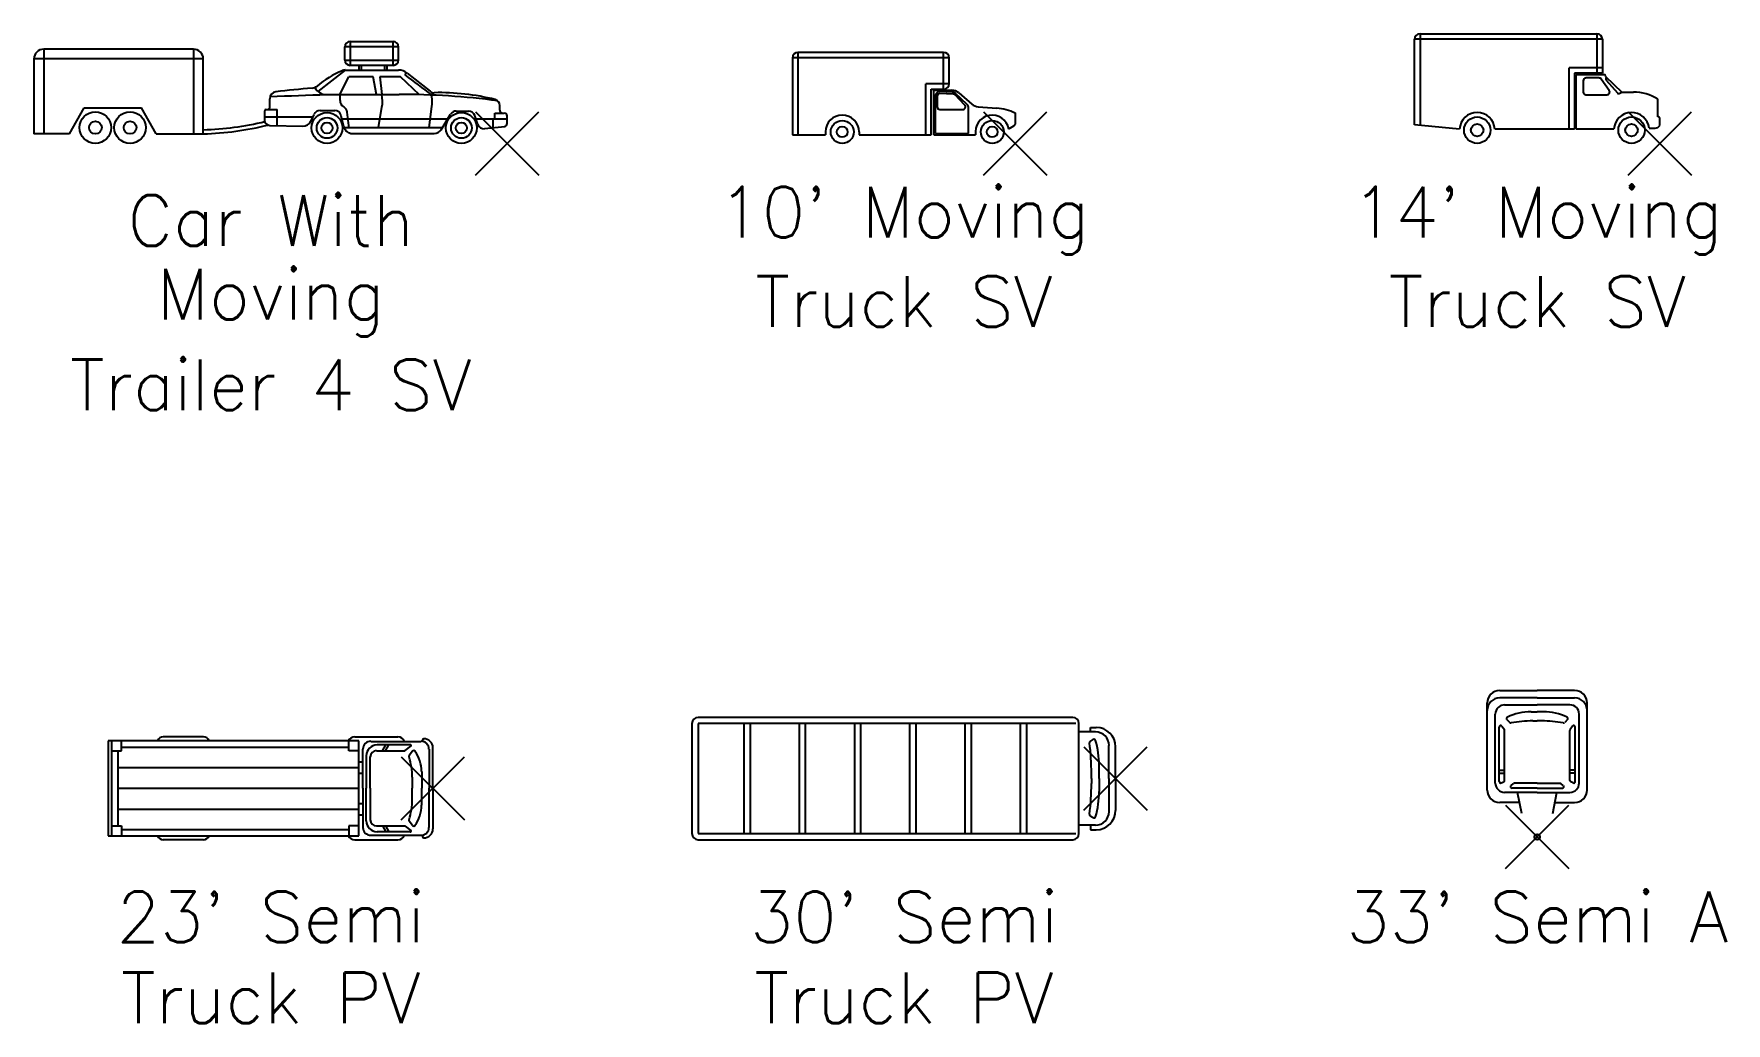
# Model space of a CAD drawing. Header units: inches. Extents: x -184 to 2940, y -1931 to 93.
# Drawn here: x 1413 to 2852, y -748 to 93 of the extents above; entities that cross this region are included whole.
import ezdxf
from ezdxf.enums import TextEntityAlignment as Align

# ---------------------------------------------------------------- set-up
doc = ezdxf.new("R2010")
doc.units = ezdxf.units.IN
doc.header["$MEASUREMENT"] = 0
doc.layers.add('Block origin', color=7, linetype='Continuous')
doc.layers.add('Text', color=6, linetype='Continuous')
doc.styles.add('ATTR', font='romans.shx', dxfattribs={"width": 0.8, "height": 1.114828})
doc.styles.add('blk_label', font='romans.shx')

# ---------------------------------------------------------------- blocks, each defined once
blk = doc.blocks.new('Car With Moving Trailor 4 SV')
at = {"linetype": 'Continuous'}
for p, q in [((-133.5, 86.6), (-133.5, 66.3)), ((-133.5, 86.6), (-96.8, 86.6)), ((-96.8, 66.3), (-96.8, 86.6)), ((-393.9, 80), (-393.9, 8)), ((-266.6, 80), (-393.9, 80)), ((-266.6, 80), (-266.6, 8)), ((-92.3, 82.1), (-138, 82.1)), ((-138, 70.7), (-138, 82.1)), ((-92.3, 70.7), (-92.3, 82.1)), ((-402.3, 71.7), (-402.3, 8)), ((-258.3, 71.7), (-402.3, 71.7)), ((-258.3, 8), (-258.3, 71.7)), ((-160.7, 44.1), (-137.3, 62.3)), ((-138, 70.7), (-92.3, 70.7)), ((-137.3, 62.3), (-92.3, 62.3)), ((-133.5, 66.3), (-96.8, 66.3)), ((-125.7, 62.3), (-125.7, 66.3)), ((-123.7, 62.3), (-123.7, 66.3)), ((-104, 62.3), (-104, 66.3)), ((-102, 62.3), (-102, 66.3)), ((-84.9, 59.7), (-65.3, 44.2)), ((-142.1, 41.5), (-134.5, 56.4)), ((-114, 56.4), (-134.5, 56.4)), ((-111.1, 41.5), (-114, 56.4)), ((-90.6, 56.4), (-108.2, 56.4)), ((-108.2, 56.4), (-106.6, 41.5)), ((-74.6, 41.3), (-90.6, 56.4)), ((-372.1, 8), (-359.6, 30.2)), ((-359.6, 30.2), (-310.9, 30.2)), ((-298.4, 8), (-310.9, 30.2)), ((-204.7, 28.9), (-195.6, 28.9)), ((-201.7, 30.3), (-201.7, 37.9)), ((-195.6, 15.1), (-195.6, 28.9)), ((-153.7, 41.5), (-91.7, 41.5)), ((-142.1, 41.5), (-142.1, 36.3)), ((-139.4, 31.3), (-138.6, 30.8)), ((-109.3, 13.4), (-106.4, 30.7)), ((-106.6, 41.5), (-106.6, 41.4)), ((-66.3, 13.4), (-64, 31.3)), ((-64, 39.6), (-64.2, 40.9)), ((-6.3, 28.1), (-6.3, 32.2)), ((-206.1, 19.7), (-206.1, 27.4)), ((-165.2, 22.3), (-206.1, 22.3)), ((-201.8, 15.2), (-173.6, 14.6)), ((-166.9, 18.7), (-164.1, 24.6)), ((-158.9, 27.9), (-146.6, 27.9)), ((-138.7, 13.9), (-141.1, 23.5)), ((-140.4, 20.8), (-50.5, 20.8)), ((-134.3, 12.8), (-136, 26.5)), ((-56.2, 11.5), (-48.1, 24.7)), ((-43.2, 27.4), (-32.9, 27.4)), ((-24.9, 16), (-27.5, 23.6)), ((-26.6, 20.8), (0, 20.8)), ((-19.2, 12.5), (-2.1, 14.4)), ((-11.9, 13.3), (-11.9, 20.8)), ((-10.6, 20.8), (-10.6, 25.7)), ((-10.6, 25.7), (-2.4, 25.7)), ((0, 16.8), (0, 23.3)), ((-372.1, 8), (-402.3, 8)), ((-298.4, 8), (-258.3, 8)), ((-138.5, 13.4), (-55.1, 13.4)), ((-131.6, 8.4), (-61.9, 8.4))]:
    blk.add_line(p, q, dxfattribs=at)
for centre, radius in [((-350, 13.4), 13.4), ((-350, 13.4), 5.39), ((-320.5, 13.4), 13.4), ((-320.5, 13.4), 5.39), ((-153.1, 13.1), 13.1), ((-153.1, 13.1), 8.8), ((-153.1, 13.1), 4.74), ((-38.9, 13.1), 13.1), ((-38.9, 13.1), 8.8), ((-38.9, 13.1), 4.74)]:
    blk.add_circle(centre, radius, dxfattribs=at)
for centre, radius, start, end in [((-133.5, 82.1), 4.46, 90, 180), ((-96.8, 82.1), 4.46, 0, 90), ((-393.9, 71.7), 8.33, 90, 180), ((-266.6, 71.7), 8.33, 0, 90), ((-110.3, -11.1), 78.7, 112.3215, 130.6426), ((-137.3, 54.9), 7.44, 90, 112.3215), ((-133.5, 70.7), 4.46, 180, 270), ((-96.8, 70.7), 4.46, 270, 0), ((-92.3, 50.4), 11.9, 51.5482, 90), ((-76.5, 56.6), 10.3, 157.8274, 172.024), ((-564.2, -592.7), 807.2, 51.7238, 53.7313), ((-195.8, 37.9), 5.95, 97.0511, 180), ((-118.7, -585.3), 633.9, 94.2643, 97.0511), ((-166.4, 54.3), 7.44, 274.2643, 310.6426), ((-153.7, 52.5), 11, 207.1288, 270), ((-62.1, 48.2), 5.2, 231.5482, 271.1945), ((-204.7, 27.4), 1.49, 90, 180), ((-203.2, 30.3), 1.49, 270, 0), ((-554, 10823.4), 10789.3, 271.87287, 272.12889), ((-136.1, 36.3), 5.95, 180, 236.8324), ((-141.9, 25.8), 5.95, 6.9279, 56.8324), ((-135.8, 35.6), 29.8, 350.5056, 11.277), ((-91.7, -605.2), 646.8, 82.5701, 90), ((-67.6, 44), 4.53, 317.5214, 349.0874), ((-93.5, 35.2), 29.8, 352.4607, 8.4978), ((-57.9, -153.1), 196.2, 75.9473, 91.1945), ((-11.5, 32.2), 5.2, 0, 75.9473), ((-266.8, 275.4), 264, 271.8547, 283.3204), ((-266.8, 275.4), 267.5, 271.8304, 283.7355), ((-201.7, 19.7), 4.46, 180, 268.6109), ((-173.5, 21.9), 7.31, 268.6109, 334.4435), ((-158.9, 22.2), 5.72, 90, 154.4435), ((-146.6, 22.2), 5.72, 14.0418, 90), ((-43.2, 21.7), 5.72, 90, 148.278), ((-32.9, 21.7), 5.72, 19.4475, 90), ((-19.8, 17.8), 5.36, 199.4475, 276.3861), ((-3.9, 28.1), 2.38, 180, 270), ((-2.4, 23.3), 2.38, 0, 90), ((-2.4, 16.8), 2.38, 276.3861, 0), ((-131.6, 15.7), 7.31, 194.0418, 270), ((-61.9, 15.1), 6.71, 270, 328.278)]:
    blk.add_arc(centre, radius, start, end, dxfattribs=at)
at = {"style": 'ATTR', "width": 0.8, "flags": 9}
blk.add_attdef('ESTCODE', (0, 0), '', height=0.0828, dxfattribs=at)
blk = doc.blocks.new("10' Moving Truck SV")
at = {"linetype": 'Continuous'}
for p, q in [((-189.3, 72.7), (-189.3, 7.3)), ((-56.1, 72.7), (-189.3, 72.7)), ((-184.6, 77.3), (-184.6, 7.3)), ((-60.8, 77.3), (-184.6, 77.3)), ((-60.8, 46), (-60.8, 77.3)), ((-56.1, 50.6), (-56.1, 72.7)), ((-75.9, 7.3), (-75.9, 50.6)), ((-56.1, 50.6), (-75.9, 50.6)), ((-71.3, 7.3), (-71.3, 46)), ((-71.3, 46), (-60.8, 46)), ((-69.1, 7.3), (-69.1, 45.2)), ((-69.1, 45.2), (-53.9, 45.2)), ((-53.4, 43.6), (-64, 44)), ((-67.8, 8.5), (-67.8, 40.3)), ((-66.3, 40), (-66.3, 31.1)), ((-64, 28.8), (-44.6, 28.8)), ((-52.7, 41.9), (-63.9, 42.3)), ((-43, 32.8), (-51.1, 41.2)), ((-40.9, 32.9), (-51, 42.6)), ((-47.8, 43), (-36.7, 33.4)), ((-39.7, 8.5), (-39.7, 30.2)), ((-31.4, 31.1), (-15.7, 29.9)), ((0, 25.8), (0, 16.2)), ((-189.3, 7.3), (-161.2, 7.3)), ((-161.2, 9.7), (-161.2, 7.3)), ((-132.7, 9.7), (-132.7, 7.3)), ((-132.7, 7.3), (-71.3, 7.3)), ((-69.1, 7.3), (-33.6, 7.3)), ((-67.8, 8.5), (-39.7, 8.5))]:
    blk.add_line(p, q, dxfattribs=at)
for centre, radius in [((-147, 9.7), 9.74), ((-19.5, 9.7), 9.74), ((-147, 9.7), 4.57), ((-19.5, 9.7), 4.57)]:
    blk.add_circle(centre, radius, dxfattribs=at)
for centre, radius, start, end in [((-184.6, 72.7), 4.64, 90, 180), ((-60.8, 72.7), 4.64, 0, 90), ((-64.1, 40.3), 3.71, 87.7586, 180), ((-60.8, 50.6), 4.64, 270, 0), ((-53.9, 35.9), 9.28, 49.0885, 90), ((-53.6, 39.9), 3.71, 46.2572, 87.7586), ((-64, 40), 2.32, 87.7586, 180), ((-64, 31.1), 2.32, 180, 270), ((-52.8, 39.6), 2.32, 44.0342, 87.7586), ((-44.6, 31.1), 2.32, 270, 44.0342), ((-43.4, 30.2), 3.71, 0, 46.2572), ((-30.7, 40.4), 9.28, 229.0885, 265.6199), ((-19.2, -15.3), 45.3, 64.9868, 85.6199), ((-147, 9.7), 14.3, 0, 180), ((-19.5, 9.7), 14.3, 10.5468, 189.8865), ((-11.7, 27), 15.9, 292.6791, 317.1372)]:
    blk.add_arc(centre, radius, start, end, dxfattribs=at)
at = {"style": 'ATTR', "width": 0.8, "flags": 9}
blk.add_attdef('ESTCODE', (0, 0), '', height=0.04, dxfattribs=at)
blk = doc.blocks.new("14' Moving Truck SV")
at = {"linetype": 'Continuous'}
for p, q in [((-208.5, 15.8), (-208.5, 88.4)), ((-48.7, 88.4), (-208.5, 88.4)), ((-203.8, 93), (-203.8, 15.3)), ((-203.8, 93), (-53.4, 93)), ((-53.4, 93), (-53.4, 59.5)), ((-48.7, 88.4), (-48.7, 59.5)), ((-77.1, 12), (-77.1, 64.1)), ((-48.7, 64.1), (-77.1, 64.1)), ((-72.5, 59.5), (-72.5, 12)), ((-48.7, 59.5), (-72.5, 59.5)), ((-71, 12), (-71, 58.5)), ((-71, 58.5), (-47.5, 58.5)), ((-65.2, 53.2), (-65.2, 43.6)), ((-51.6, 55.6), (-62.8, 55.6)), ((-43, 44.9), (-49.7, 54.6)), ((-46.1, 57.1), (-46.1, 56.7)), ((-46.1, 56.7), (-32.2, 43.6)), ((-45.7, 56.3), (-46, 54.9)), ((-45.6, 53.7), (-36, 42.8)), ((-34.4, 42.5), (-32.2, 43.6)), ((-32.2, 43.6), (-22.4, 43.6)), ((-62.8, 41.3), (-44.9, 41.3)), ((-1.8, 22.4), (-1.8, 37.5)), ((-170.2, 12), (-208.5, 15.8)), ((-0.9, 22.4), (-1.8, 22.4)), ((0, 15.3), (0, 21.4)), ((-72.5, 12), (-140.2, 12)), ((-39, 12), (-71, 12)), ((-9.1, 13), (-4, 13))]:
    blk.add_line(p, q, dxfattribs=at)
for centre, radius in [((-155.2, 11.2), 11.2), ((-155.2, 11.2), 5.32), ((-24, 11.2), 11.2), ((-24, 11.2), 5.32)]:
    blk.add_circle(centre, radius, dxfattribs=at)
for centre, radius, start, end in [((-203.8, 88.4), 4.64, 90, 180), ((-53.4, 88.4), 4.64, 0, 90), ((-47.5, 57.1), 1.39, 0, 90), ((-62.8, 53.2), 2.32, 90, 180), ((-62.8, 43.6), 2.32, 180, 270), ((-51.6, 53.2), 2.32, 34.9618, 90), ((-44.6, 54.6), 1.39, 169.4347, 221.3596), ((-44.9, 43.6), 2.32, 270, 34.9618), ((-22.4, 5.4), 38.2, 57.2246, 90), ((-35, 43.7), 1.39, 221.3596, 296.0132), ((-155.2, 11.2), 15, 3.3074, 176.6926), ((-24, 11.2), 15, 6.8344, 176.6926), ((-4, 17.6), 4.66, 270, 329.8303), ((-0.9, 21.4), 0.928, 0, 90)]:
    blk.add_arc(centre, radius, start, end, dxfattribs=at)
at = {"style": 'ATTR', "width": 0.8, "flags": 9}
blk.add_attdef('ESTCODE', (0, 0), '', height=0.0442, dxfattribs=at)
blk = doc.blocks.new("23' Semi Truck PV")
at = {"linetype": 'Continuous'}
for p, q in [((-195, 43.7), (-229.2, 43.7)), ((-66.5, 43.7), (-29.7, 43.7)), ((-63, 40.4), (-276, 40.4)), ((-276, 40.4), (-276, -40.4)), ((-273.1, 40.4), (-273.1, -40.4)), ((-273.1, 32), (-264.7, 32)), ((-267.9, 32), (-267.9, -32)), ((-264.7, 32), (-264.7, 40.4)), ((-264.7, 35.1), (-71.5, 35.1)), ((-71.5, 32), (-71.5, 40.4)), ((-63, 32), (-71.5, 32)), ((-63, -40.4), (-63, 40.4)), ((-59.5, 0), (-59.5, 33.3)), ((-52.8, 39.9), (-10, 39.9)), ((-48, 32), (-23.9, 32)), ((-19.2, 37), (-47.4, 37)), ((-42.9, 32), (-40.1, 37)), ((-40.2, 32), (-37.4, 37)), ((-23.5, 32.2), (-18.8, 35.8)), ((-17.3, 31.6), (-20.1, 27.9)), ((-7.9, 42), (-7.6, 42)), ((-3.3, 33.3), (-3.3, 0)), ((0, 0), (0, 34.5)), ((-267.9, 17.6), (-63, 17.6)), ((-63, 22.6), (-59.5, 22.6)), ((-56.7, 27.6), (-56.7, 0)), ((-53.3, 0), (-53.3, 26.7)), ((-9.5, 14.4), (-9.5, 0)), ((-63, 13), (-59.5, 13)), ((-59.5, 0), (-59.5, -33.3)), ((-56.7, -27.6), (-56.7, 0)), ((-53.3, 0), (-53.3, -26.7)), ((-17.6, 9.5), (-17.6, 0)), ((-17.6, -9.5), (-17.6, 0)), ((-9.5, -14.4), (-9.5, 0)), ((-3.3, -33.3), (-3.3, 0)), ((0, 0), (0, -34.5)), ((-267.9, 0), (-63, 0)), ((-63, -13), (-59.5, -13)), ((-267.9, -17.6), (-63, -17.6)), ((-63, -22.6), (-59.5, -22.6)), ((-17.3, -31.6), (-20.1, -27.9)), ((-276, -40.4), (-63, -40.4)), ((-273.1, -32), (-264.7, -32)), ((-264.7, -32), (-264.7, -40.4)), ((-264.7, -35.1), (-71.5, -35.1)), ((-71.5, -32), (-71.5, -40.4)), ((-63, -32), (-71.5, -32)), ((-52.8, -39.9), (-10, -39.9)), ((-48, -32), (-23.9, -32)), ((-19.2, -37), (-47.4, -37)), ((-42.9, -32), (-40.1, -37)), ((-40.2, -32), (-37.4, -37)), ((-23.5, -32.2), (-18.8, -35.8)), ((-7.9, -42), (-7.6, -42)), ((-195, -43.7), (-229.2, -43.7)), ((-66.5, -43.7), (-29.7, -43.7))]:
    blk.add_line(p, q, dxfattribs=at)
for centre, radius, start, end in [((-229.2, 38.4), 5.26, 90, 157.542), ((-195, 38.4), 5.26, 22.458, 90), ((-66.5, 37.5), 6.13, 90, 151.9327), ((-29.7, 37.5), 6.13, 22.6667, 90), ((-52.8, 33.3), 6.64, 90, 180), ((-47.4, 27.6), 9.33, 90, 180), ((-48, 26.7), 5.31, 90, 180), ((-23.9, 32.7), 0.661, 270, 307.4876), ((-19.2, 36.3), 0.661, 307.4876, 90), ((-16.2, 30.8), 1.32, 36.4722, 142.3459), ((-38.4, 14.4), 28.8, 0, 36.4722), ((-10, 33.3), 6.64, 0, 90), ((-7.7, 40.8), 1.25, 90.7418, 253.0347), ((-7.6, 34.5), 7.57, 0, 90.7418), ((-19.1, 27.1), 1.32, 142.3459, 197.883), ((-73.7, 9.5), 56.1, 0, 17.883), ((-73.7, -9.5), 56.1, 342.117, 0), ((-47.4, -27.6), 9.33, 180, 270), ((-48, -26.7), 5.31, 180, 270), ((-19.1, -27.1), 1.32, 162.117, 217.6541), ((-38.4, -14.4), 28.8, 323.5279, 0), ((-229.2, -38.4), 5.26, 202.458, 270), ((-195, -38.4), 5.26, 270, 337.542), ((-66.5, -37.5), 6.13, 208.0673, 270), ((-52.8, -33.3), 6.64, 180, 270), ((-29.7, -37.5), 6.13, 270, 337.3334), ((-23.9, -32.7), 0.661, 52.5124, 90), ((-19.2, -36.3), 0.661, 270, 52.5124), ((-16.2, -30.8), 1.32, 217.6541, 323.5279), ((-10, -33.3), 6.64, 270, 0), ((-7.7, -40.8), 1.25, 106.9653, 269.2582), ((-7.6, -34.5), 7.57, 269.2582, 0)]:
    blk.add_arc(centre, radius, start, end, dxfattribs=at)
at = {"style": 'ATTR', "width": 0.8, "flags": 9}
blk.add_attdef('ESTCODE', (0, 0), '', height=0.0576, dxfattribs=at)
blk = doc.blocks.new("30' Semi Truck PV")
at = {"linetype": 'Continuous'}
for p, q in [((-360, 46.7), (-360, -46.7)), ((-36.4, 52), (-354.7, 52)), ((-33.7, 46.7), (-354.7, 46.7)), ((-354.7, 46.7), (-354.7, -46.7)), ((-315.7, -46.7), (-315.7, 46.7)), ((-310.4, -46.7), (-310.4, 46.7)), ((-268.7, -46.7), (-268.7, 46.7)), ((-263.4, -46.7), (-263.4, 46.7)), ((-221.7, -46.7), (-221.7, 46.7)), ((-216.4, -46.7), (-216.4, 46.7)), ((-174.7, -46.7), (-174.7, 46.7)), ((-169.4, -46.7), (-169.4, 46.7)), ((-127.7, -46.7), (-127.7, 46.7)), ((-122.4, -46.7), (-122.4, 46.7)), ((-80.7, -46.7), (-80.7, 46.7)), ((-75.4, -46.7), (-75.4, 46.7)), ((-31.1, -46.7), (-31.1, 46.7)), ((-21.4, 39.6), (-21.4, 43.5)), ((-21.4, 43.5), (-16.5, 43.5)), ((-17, 39.6), (-31.1, 39.6)), ((-21.5, 31.6), (-19, 33.2)), ((-5.6, 0), (-5.6, 28.1)), ((0, 0), (0, 27)), ((-20.5, 0), (-20.5, 4.3)), ((-20.5, 0), (-20.5, -4.3)), ((-13.9, 0), (-13.9, 11.1)), ((-13.9, 0), (-13.9, -11.1)), ((-5.6, 0), (-5.6, -28.1)), ((0, 0), (0, -27)), ((-17, -39.6), (-31.1, -39.6)), ((-21.5, -31.6), (-19, -33.2)), ((-21.4, -39.6), (-21.4, -43.5)), ((-354.7, -46.7), (-33.7, -46.7)), ((-354.7, -52), (-36.4, -52)), ((-21.4, -43.5), (-16.5, -43.5))]:
    blk.add_line(p, q, dxfattribs=at)
for centre, radius, start, end in [((-354.7, 46.7), 5.29, 90, 180), ((-36.4, 46.7), 5.29, 0, 90), ((-16.5, 27), 16.5, 0, 90), ((-20.8, 30.5), 1.32, 122.3582, 187.1032), ((-230.9, 4.3), 210.4, 0, 7.1032), ((-18.3, 32.1), 1.32, 16.807, 122.3582), ((-17, 28.1), 11.5, 0, 90), ((-87.7, 11.1), 73.8, 0, 16.807), ((-230.9, -4.3), 210.4, 352.8968, 0), ((-87.7, -11.1), 73.8, 343.193, 0), ((-17, -28.1), 11.5, 270, 0), ((-16.5, -27), 16.5, 270, 0), ((-20.8, -30.5), 1.32, 172.8968, 237.6418), ((-18.3, -32.1), 1.32, 237.6418, 343.193), ((-354.7, -46.7), 5.29, 180, 270), ((-36.4, -46.7), 5.29, 270, 0)]:
    blk.add_arc(centre, radius, start, end, dxfattribs=at)
at = {"style": 'ATTR', "width": 0.8, "flags": 9}
blk.add_attdef('ESTCODE', (0, 0), '', height=0.0749, dxfattribs=at)
blk = doc.blocks.new("33' Semi A")
at = {"color": 7, "linetype": 'Continuous'}
for p, q in [((-42.4, 42.2), (-42.4, 116.3)), ((-31.8, 126.9), (0, 126.9)), ((0, 120.5), (-31.8, 120.5)), ((31.8, 126.9), (0, 126.9)), ((0, 120.5), (31.8, 120.5)), ((42.4, 42.2), (42.4, 116.3)), ((-35.6, 48.2), (-35.6, 106.7)), ((-27.7, 114.7), (0, 114.7)), ((-25.7, 102.1), (-23.4, 99.6)), ((-5.2, 108.8), (0, 108.8)), ((-3.8, 101), (0, 101)), ((27.7, 114.7), (0, 114.7)), ((5.2, 108.8), (0, 108.8)), ((3.8, 101), (0, 101)), ((25.7, 102.1), (23.4, 99.6)), ((35.6, 48.2), (35.6, 106.7)), ((-32.4, 49.5), (-32.4, 95.8)), ((-30, 96.6), (-27.9, 93.7)), ((-27.7, 50.4), (-27.7, 92.9)), ((27.7, 50.4), (27.7, 92.9)), ((30, 96.6), (27.9, 93.7)), ((32.4, 49.5), (32.4, 95.8)), ((-32.4, 59), (-27.7, 59)), ((32.4, 59), (27.7, 59)), ((-32.4, 56.5), (-27.7, 56.5)), ((-30.5, 48.3), (-28.5, 49.2)), ((-22.2, 46.1), (-20.5, 47.6)), ((0, 43.8), (-21.4, 43.8)), ((0, 48), (-19.6, 48)), ((0, 48), (19.6, 48)), ((0, 43.8), (21.4, 43.8)), ((22.2, 46.1), (20.5, 47.6)), ((32.4, 56.5), (27.7, 56.5)), ((30.5, 48.3), (28.5, 49.2)), ((-15.1, 31.6), (-31.8, 31.6)), ((0, 40.2), (-27.7, 40.2)), ((-13.2, 22.2), (-16.8, 40.2)), ((0, 40.2), (27.7, 40.2)), ((13.2, 22.2), (16.8, 40.2)), ((15.1, 31.6), (31.8, 31.6))]:
    blk.add_line(p, q, dxfattribs=at)
blk.add_circle((0, 2.3), 2.34, dxfattribs=at)
for centre, radius, start, end in [((-31.8, 116.3), 10.6, 90, 180), ((-31.8, 109.9), 10.6, 90, 180), ((31.8, 116.3), 10.6, 0, 90), ((31.8, 109.9), 10.6, 0, 90), ((-27.7, 106.7), 7.93, 90, 180), ((-24.8, 103), 1.32, 115.841, 224.461), ((-5.2, 62.6), 46.2, 90, 115.841), ((-3.8, 2.1), 98.9, 90, 100.6759), ((3.8, 2.1), 98.9, 79.3241, 90), ((5.2, 62.6), 46.2, 64.159, 90), ((24.8, 103), 1.32, 315.539, 64.159), ((27.7, 106.7), 7.93, 0, 90), ((-31, 95.8), 1.32, 35.4062, 180), ((-29, 92.9), 1.32, 0, 35.4062), ((-22.4, 100.6), 1.32, 224.461, 280.6759), ((22.4, 100.6), 1.32, 259.3241, 315.539), ((29, 92.9), 1.32, 144.5938, 180), ((31, 95.8), 1.32, 0, 144.5938), ((-27.7, 48.2), 7.93, 180, 270), ((-31, 49.5), 1.32, 180, 292.7496), ((-29, 50.4), 1.32, 292.7496, 0), ((-21.4, 45.1), 1.32, 130.9804, 270), ((-19.6, 46.6), 1.32, 90, 130.9804), ((19.6, 46.6), 1.32, 49.0196, 90), ((21.4, 45.1), 1.32, 270, 49.0196), ((29, 50.4), 1.32, 180, 247.2504), ((27.7, 48.2), 7.93, 270, 0), ((31, 49.5), 1.32, 247.2504, 0), ((-31.8, 42.2), 10.6, 180, 270), ((31.8, 42.2), 10.6, 270, 0)]:
    blk.add_arc(centre, radius, start, end, dxfattribs=at)
at = {"style": 'ATTR', "width": 0.8, "flags": 9}
blk.add_attdef('ESTCODE', (0, 2.3), '', height=0.00199, dxfattribs=at)

msp = doc.modelspace()

# ---------------------------------------------------------------- linework, layer by layer
at = {"layer": 'Block origin', "color": 1}
for p, q in [((1788.8, -26.9), (1842.6, 26.9)), ((1788.8, 26.9), (1842.6, -26.9)), ((2220.6, -26.9), (2274.4, 26.9)), ((2220.6, 26.9), (2274.4, -26.9)), ((2768.5, -26.9), (2822.3, 26.9)), ((2768.5, 26.9), (2822.3, -26.9)), ((2305.9, -566.7), (2359.7, -512.9)), ((2305.9, -512.9), (2359.7, -566.7)), ((1725.7, -575), (1779.5, -521.2)), ((1725.7, -521.2), (1779.5, -575)), ((2664.3, -616.3), (2718.2, -562.5)), ((2664.3, -562.5), (2718.2, -616.3))]:
    msp.add_line(p, q, dxfattribs=at)

# ---------------------------------------------------------------- block references
for name, p in [('Car With Moving Trailor 4 SV', (1815.7, 0)), ("14' Moving Truck SV", (2795.4, 0)), ("10' Moving Truck SV", (2247.5, 0)), ("33' Semi A", (2691.2, -591.8)), ("30' Semi Truck PV", (2332.8, -539.8)), ("23' Semi Truck PV", (1752.6, -548.1))]:
    msp.add_blockref(name, p)

# ---------------------------------------------------------------- texts
at = {"layer": 'Text', "style": 'blk_label'}
for s, p in [('Car With', (1614.8, -64.6)), ("10' Moving", (2153, -64.6)), ("14' Moving", (2691.3, -64.6)), ('Moving', (1614.8, -134.3)), ('Truck SV', (2153, -134.3)), ('Truck SV', (2691.3, -134.3)), ('Trailer 4 SV', (1614.8, -204.1)), ("23' Semi", (1614.8, -656.4)), ("30' Semi", (2153, -656.4)), ("33' Semi A", (2691.3, -656.4)), ('Truck PV', (1614.8, -726.1)), ('Truck PV', (2153, -726.1))]:
    msp.add_text(s, height=43.06, dxfattribs=at).set_placement(p, align=Align.MIDDLE)

doc.saveas('drawing.dxf')
